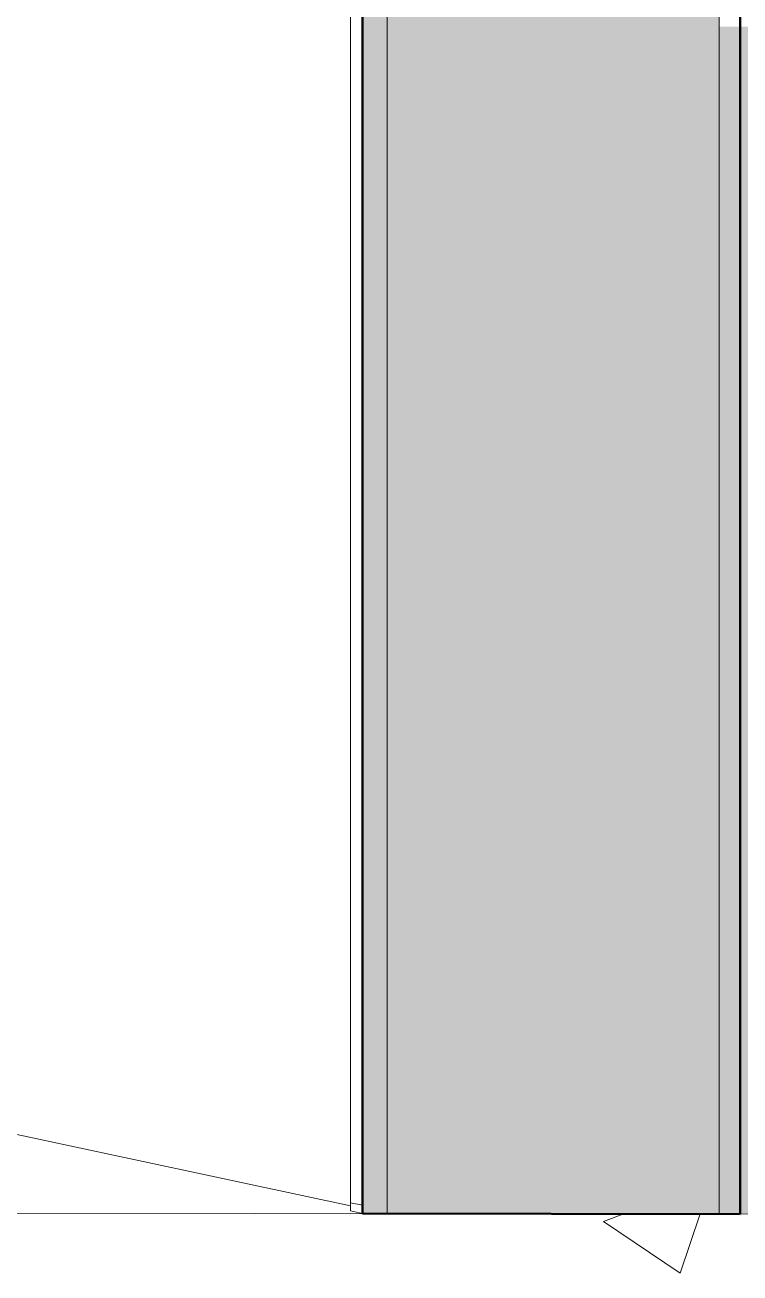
# Model space of a CAD drawing. Header units: inches. Extents: x 27328 to 52026, y -4075 to 4147.
# Drawn here: x 49625.66284 to 49625.6769, y 59.95997 to 59.98449 of the extents above; entities that cross this region are included whole.
import ezdxf

# ---------------------------------------------------------------- set-up
doc = ezdxf.new("R2010")
doc.units = ezdxf.units.IN
doc.header["$MEASUREMENT"] = 0
for name, color, linetype, lineweight in [('A-WALL', 113, 'Continuous', 9), ('A-WALL-PATT', 111, 'Continuous', 9), ('C-BLDG-PADS', 91, 'Continuous', 9), ('L-SITE-WALL', 31, 'Continuous', 9), ('Q-CASE', 31, 'Continuous', 9)]:
    doc.layers.add(name, color=color, linetype=linetype, lineweight=lineweight)

# ---------------------------------------------------------------- blocks, each defined once
blk = doc.blocks.new('FP_168-mezzanine - perspective')
at = {"layer": 'C-BLDG-PADS'}
for p, q in [((23036.038531, 59.960976), (23036.038932, 59.961128)), ((23036.040037, 59.959965), (23036.04043, 59.961127)), ((23036.038531, 59.960976), (23036.040037, 59.959965))]:
    blk.add_line(p, q, dxfattribs=at)
blk = doc.blocks.new('FP_170-mezzanine - perspective')
at = {"layer": 'A-WALL-PATT'}
blk.add_line((23036.033791, 59.961297), (23036.033556, 59.961347), dxfattribs=at)

msp = doc.modelspace()

# ---------------------------------------------------------------- hatches: boundary and pattern name
at = {"layer": 'L-SITE-WALL'}
for points in [[(49625.669964, 59.961135), (49625.669964, 60.086152), (49625.669474, 60.08615), (49625.669474, 59.961135)], [(49625.676488, 59.961126), (49625.676488, 60.086171), (49625.669964, 60.086152), (49625.669964, 59.961135), (49625.674523, 59.961129)]]:
    msp.add_hatch(color=256, dxfattribs=at).paths.add_polyline_path(points, flags=0)
at = {"layer": 'Q-CASE'}
msp.add_hatch(color=256, dxfattribs=at).paths.add_polyline_path([(49625.829349, 59.960931), (49625.829349, 59.984372), (49625.669936, 59.984456), (49625.669936, 59.961141), (49625.787987, 59.960985)], flags=0)

# ---------------------------------------------------------------- linework, layer by layer
at = {"layer": 'A-WALL', "lineweight": 13}
for p, q in [((49625.669964, 59.961135), (49625.669964, 60.086152)), ((49625.676488, 59.961126), (49625.676488, 60.086171))]:
    msp.add_line(p, q, dxfattribs=at)
at = {"layer": 'C-BLDG-PADS', "lineweight": 13}
msp.add_line((49625.958963, 59.960755), (49624.883712, 59.962168), dxfattribs=at)
at = {"layer": 'L-SITE-WALL', "lineweight": 50}
for p, q in [((49625.669474, 60.08615), (49625.669474, 59.961135)), ((49625.676896, 59.961125), (49625.676896, 60.086172)), ((49625.669474, 59.961135), (49625.676896, 59.961125))]:
    msp.add_line(p, q, dxfattribs=at)
at = {"layer": 'L-SITE-WALL', "lineweight": 13}
for p, q in [((49625.669239, 60.054987), (49625.669239, 59.961186)), ((49625.669239, 59.961186), (49625.669474, 59.961135))]:
    msp.add_line(p, q, dxfattribs=at)
at = {"layer": 'Q-CASE'}
msp.add_line((49625.669243, 59.961289), (49625.659919, 59.963279), dxfattribs=at)

# ---------------------------------------------------------------- block references
at = {"layer": 'C-BLDG-PADS'}
msp.add_blockref('FP_168-mezzanine - perspective', (26589.635683, 0), dxfattribs=at)
at = {"layer": 'L-SITE-WALL'}
msp.add_blockref('FP_170-mezzanine - perspective', (26589.635683, 0), dxfattribs=at)

doc.saveas('drawing.dxf')
